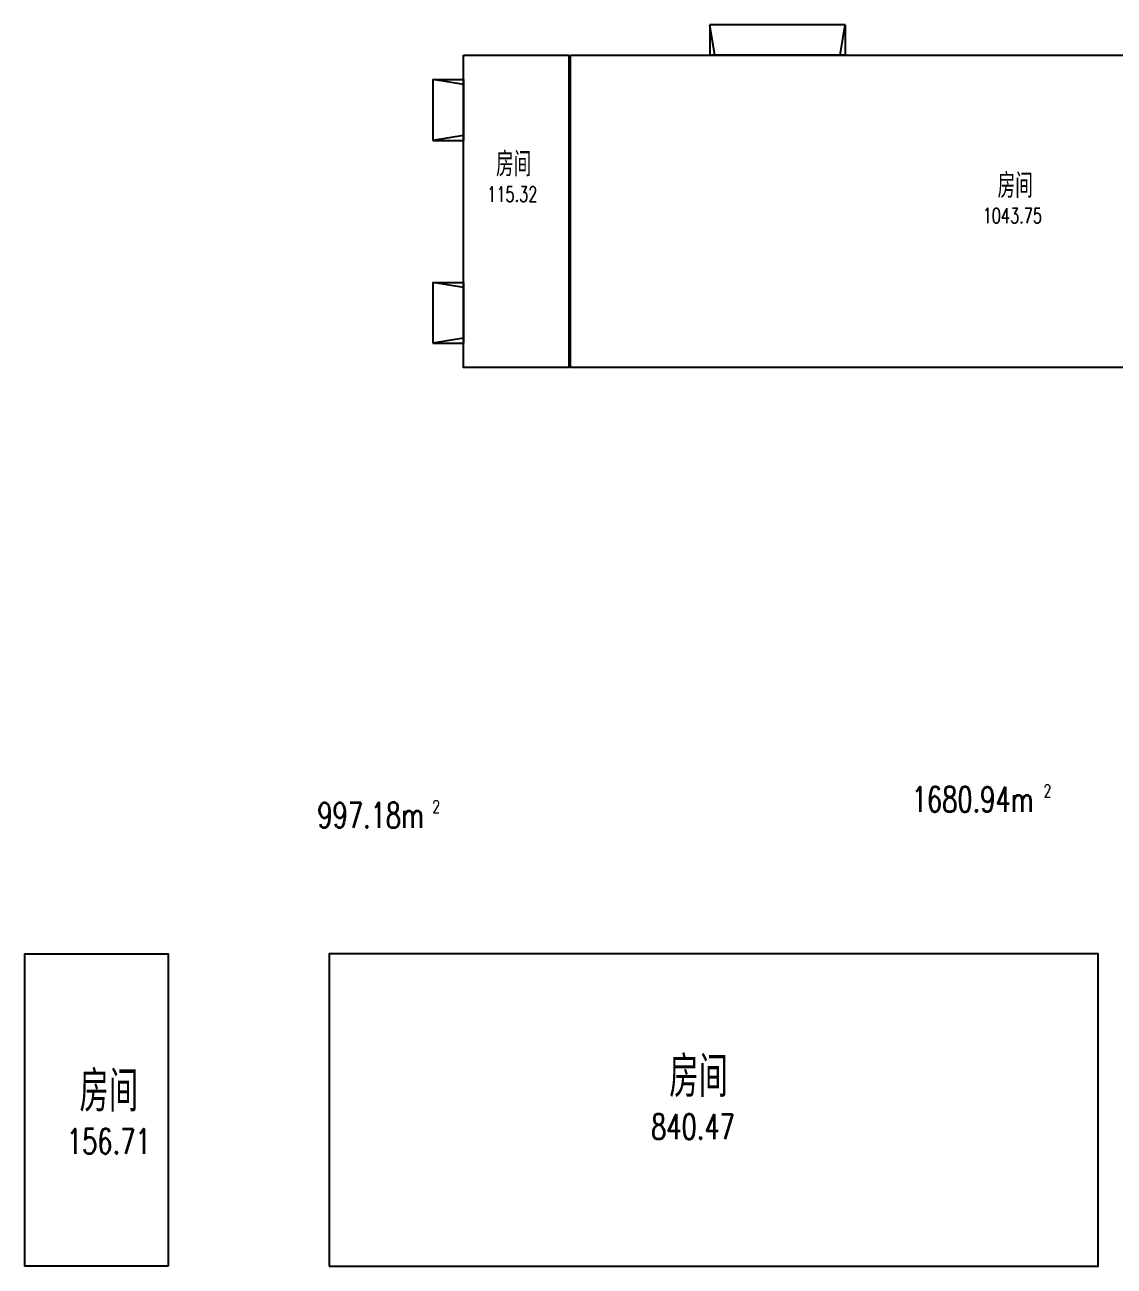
# Model space of a CAD drawing. Header units: millimetres. Extents: x 4279522 to 4437387, y 18981343 to 19528009.
# Drawn here: x 4322520 to 4386952, y 19454559 to 19528009 of the extents above; entities that cross this region are included whole.
import ezdxf

# ---------------------------------------------------------------- set-up
doc = ezdxf.new("R2010")
doc.units = ezdxf.units.MM
doc.header["$LTSCALE"] = 1000
doc.header["$MEASUREMENT"] = 0
doc.layers.add('GROUND', color=150, linetype='Continuous')
doc.layers.add('SPACE', color=7, linetype='Continuous')
doc.styles.add('_TCH_SPACE', font='SIMPLEX', dxfattribs={"height": 5, "bigfont": 'GBCBIG'})

msp = doc.modelspace()

# ---------------------------------------------------------------- linework, layer by layer
at = {"color": 2}
for points in [[(4348462.2, 19526208.6), (4354702.2, 19526208.6), (4354702.2, 19507728.6), (4348462.2, 19507728.6)], [(4354802.2, 19526208.6), (4411282.2, 19526208.6), (4411282.2, 19507728.6), (4354802.2, 19507728.6)]]:
    msp.add_lwpolyline(points, close=True, dxfattribs=at)
for points in [[(4331000, 19454559.3), (4322520, 19454559.3), (4322520, 19473039.3), (4331000, 19473039.3)], [(4340520, 19454559.3), (4386000, 19454559.3), (4386000, 19473039.3), (4340520, 19473039.3)]]:
    msp.add_lwpolyline(points, close=True)
at = {"layer": 'GROUND'}
for p, q in [((4371042.2, 19528008.6), (4363042.2, 19528008.6)), ((4363042.2, 19528008.6), (4363042.2, 19526208.6)), ((4363342.2, 19526208.6), (4363042.2, 19528008.6)), ((4370742.2, 19526208.6), (4371042.2, 19528008.6)), ((4371042.2, 19528008.6), (4371042.2, 19526208.6)), ((4371042.2, 19526208.6), (4363042.2, 19526208.6)), ((4346662.2, 19524768.6), (4346662.2, 19521168.6)), ((4346662.2, 19524768.6), (4348462.2, 19524768.6)), ((4348462.2, 19524468.6), (4346662.2, 19524768.6)), ((4348462.2, 19524768.6), (4348462.2, 19521168.6)), ((4348462.2, 19521468.6), (4346662.2, 19521168.6)), ((4346662.2, 19521168.6), (4348462.2, 19521168.6)), ((4346662.2, 19512768.6), (4346662.2, 19509168.6)), ((4346662.2, 19512768.6), (4348462.2, 19512768.6)), ((4348462.2, 19512468.6), (4346662.2, 19512768.6)), ((4348462.2, 19512768.6), (4348462.2, 19509168.6)), ((4348462.2, 19509468.6), (4346662.2, 19509168.6)), ((4346662.2, 19509168.6), (4348462.2, 19509168.6))]:
    msp.add_line(p, q, dxfattribs=at)

# ---------------------------------------------------------------- texts
at = {"layer": 'SPACE', "color": 2, "style": '_TCH_SPACE'}
for p in [(4350391.8, 19519037.6), (4380057.4, 19517766.6)]:
    msp.add_text('房间', height=1446.81, dxfattribs=at).set_placement(p)
at = {"layer": 'SPACE', "color": 2, "style": '_TCH_SPACE', "width": 0.705882}
for s, p in [('115.32', (4349869.4, 19517541.3)), ('1043.75', (4379174.9, 19516270.4))]:
    msp.add_text(s, height=892.5, dxfattribs=at).set_placement(p)
at = {"layer": 'SPACE', "style": '_TCH_SPACE', "width": 0.705882}
for s, height, p in [('1680.94m', 1487.5, (4374979.1, 19481440)), ('2', 743.8, (4382779.1, 19482315)), ('997.18m', 1487.5, (4339821.4, 19480501.3)), ('2', 743.8, (4346621.4, 19481376.3)), ('840.47', 1487.5, (4359565.4, 19462069.3)), ('156.71', 1487.5, (4325008.3, 19461205))]:
    msp.add_text(s, height=height, dxfattribs=at).set_placement(p)
at = {"layer": 'SPACE', "style": '_TCH_SPACE'}
for p in [(4360636.1, 19464563), (4325754, 19463698.7)]:
    msp.add_text('房间', height=2411.35, dxfattribs=at).set_placement(p)

doc.saveas('drawing.dxf')
